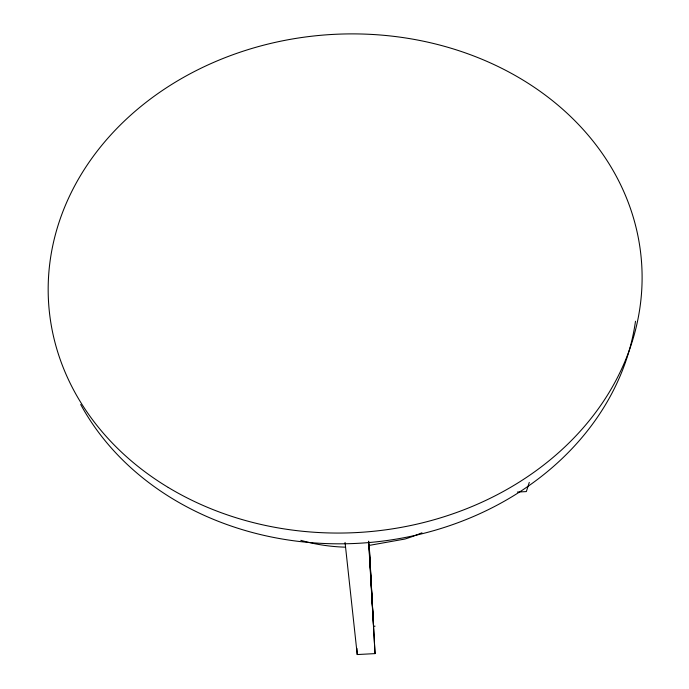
<?xml version="1.0" encoding="UTF-8"?>
<svg xmlns="http://www.w3.org/2000/svg" width="689" height="689" viewBox="0 0 689 689"><rect width="100%" height="100%" fill="white"/><g stroke="black" fill="none" stroke-linecap="round" stroke-linejoin="round"><path stroke-width="1.03" d="M529.273 482.386L526.344 491.584L517.405 492.067M368.649 545.499L404.925 539.031A163.698 145.026 -3.9 0 0 421.952 532.786M375.04 626.172L373.567 626.249L368.787 541.709M345.051 542.424L357.229 654.55L375.04 653.611L369.183 544.741M368.606 541.166L375.04 653.611M369.158 544.827L372.947 615.243M356.936 648.392L357.229 654.55M345.258 547.161A163.698 145.026 -3.9 0 1 300.8 540.331M635.499 321.229A291.723 246.292 -3.9 0 1 390.577 540.004A291.723 246.292 -3.9 0 1 80.699 404.486M168.237 487.442A297.166 249.34 -3.9 0 0 640.159 306.062A297.166 249.34 -3.9 0 0 227.026 56.92A297.166 249.34 -3.9 0 0 168.237 487.442"/></g></svg>
